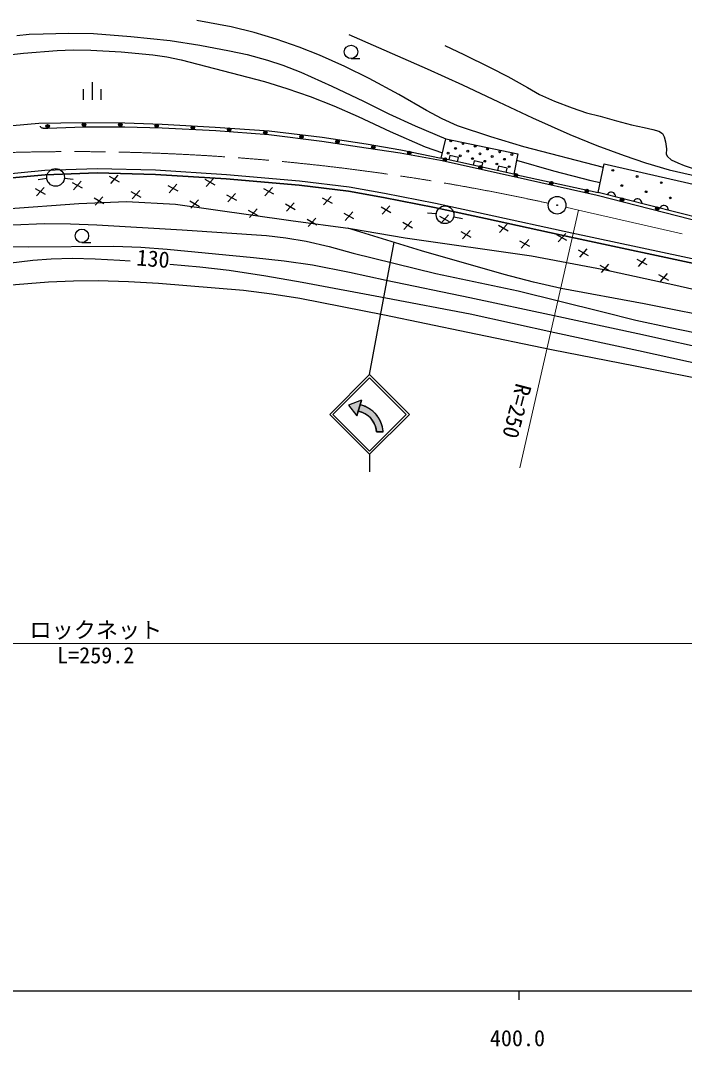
# Model space of a CAD drawing. Units: millimetres, scale not verified. Extents: x 40000 to 680000, y 20000 to 380000.
# Drawn here: x 411668 to 486725, y 198715 to 314734 of the extents above; entities that cross this region are included whole.
import ezdxf
from ezdxf.enums import TextEntityAlignment as Align

# ---------------------------------------------------------------- set-up
doc = ezdxf.new("R2010")
doc.units = ezdxf.units.MM
doc.header["$LTSCALE"] = 1000
doc.linetypes.add('CHAIN', pattern=[18.5, 12, -1.5, 3.5, -1.5])
for name, color, linetype, lineweight in [('M-BGD', 7, 'Continuous', 25), ('M-BMK', 2, 'CHAIN', 13), ('M-BMK-SRVR', 3, 'Continuous', 25), ('M-STR-HTXT', 7, 'Continuous', 13), ('M-STR-STRC', 7, 'Continuous', 25), ('M-TTL-BAND', 7, 'Continuous', 25)]:
    doc.layers.add(name, color=color, linetype=linetype, lineweight=lineweight)
doc.styles.add('ＭＳ ゴシック', font='')
doc.styles.get('ＭＳ ゴシック').set_extended_font_data('MS Gothic')

msp = doc.modelspace()

# ---------------------------------------------------------------- hatches: boundary and pattern name
at = {"layer": 'M-STR-STRC'}
msp.add_hatch(color=256, dxfattribs=at).paths.add_polyline_path([(448774, 271234), (450227, 271792), (450065, 271271), (450202, 271237), (450266, 271220), (450550, 271122), (450758, 271033), (450820, 271002), (450938, 270941), (450954, 270932), (451021, 270893), (451077, 270860), (451141, 270819), (451361, 270664), (451360, 270665), (451546, 270511), (451664, 270401), (451695, 270370), (451755, 270308), (451827, 270229), (451942, 270092), (452070, 269920), (452072, 269917), (452103, 269871), (452189, 269734), (452249, 269631), (452262, 269607), (452291, 269552), (452357, 269416), (452363, 269404), (452385, 269355), (452433, 269238), (452452, 269187), (452481, 269107), (452488, 269086), (452510, 269017), (452547, 268892), (452562, 268835), (452583, 268747), (452601, 268659), (452607, 268628), (452617, 268567), (452630, 268488), (452632, 268467), (452641, 268397), (452650, 268304), (452655, 268242), (452489, 268240), (452376, 268240), (452089, 268239), (451977, 268239), (451915, 268239), (451911, 268243), (451909, 268263), (451894, 268394), (451888, 268434), (451863, 268565), (451839, 268667), (451807, 268782), (451770, 268894), (451723, 269016), (451691, 269090), (451629, 269217), (451552, 269355), (451502, 269435), (451467, 269487), (451367, 269624), (451195, 269821), (451151, 269865), (451046, 269963), (450979, 270020), (450922, 270066), (450814, 270146), (450751, 270188), (450642, 270256), (450551, 270307), (450457, 270355), (450282, 270431), (450213, 270457), (450100, 270495), (449952, 270536), (449883, 270552), (449854, 270558), (449835, 270564), (449807, 270476), (449784, 270402), (449769, 270357), (449671, 270050), (449652, 270065), (449633, 270089), (449597, 270136), (449590, 270145), (449546, 270203), (449522, 270234), (449486, 270281), (449424, 270361), (449401, 270391), (449339, 270471), (449298, 270525), (449253, 270584), (449151, 270716), (449060, 270833), (448899, 271043), (448774, 271205), (448762, 271221), (448757, 271227)])

# ---------------------------------------------------------------- linework, layer by layer
at = {"layer": 'M-BGD'}
for p, q in [((459618, 311907), (461770, 310901)), ((449031, 310429), (450031, 310429)), ((461770, 310901), (464772, 309427)), ((464772, 309427), (466767, 308421)), ((419755, 307756), (419756, 305756)), ((466767, 308421), (468988, 307154)), ((418755, 306956), (418755, 305756)), ((420756, 306956), (420756, 305756)), ((468988, 307154), (470324, 306374)), ((470324, 306374), (472025, 305628)), ((472025, 305628), (474038, 304847)), ((474038, 304847), (475634, 304292)), ((475634, 304292), (477177, 303906)), ((406418, 302480), (413726, 303133)), ((413726, 303133), (418724, 303209)), ((418724, 303209), (423468, 303160)), ((423468, 303160), (427687, 303009)), ((427687, 303009), (433689, 302658)), ((477177, 303906), (479051, 303385)), ((479051, 303385), (480752, 302952)), ((480752, 302952), (482175, 302639)), ((413929, 302766), (413928, 302796)), ((413941, 302717), (413929, 302766)), ((413973, 302658), (413941, 302717)), ((414005, 302619), (413973, 302658)), ((414046, 302590), (414005, 302619)), ((414107, 302563), (414046, 302590)), ((414157, 302554), (414107, 302563)), ((414237, 302557), (414157, 302554)), ((414237, 302557), (414737, 302575)), ((414737, 302576), (418827, 302724)), ((418827, 302724), (423475, 302724)), ((423475, 302724), (427683, 302607)), ((427683, 302607), (433741, 302313)), ((433689, 302658), (439767, 302257)), ((433741, 302313), (439743, 301843)), ((439743, 301843), (445716, 301108)), ((439767, 302257), (445779, 301555)), ((482175, 302639), (483146, 302414)), ((483146, 302414), (483823, 302206)), ((483823, 302206), (484239, 301963)), ((484239, 301963), (484448, 301599)), ((445716, 301108), (450747, 300344)), ((445779, 301555), (450751, 300802)), ((450751, 300802), (454644, 300099)), ((459214, 299182), (459741, 301371)), ((459741, 301371), (467889, 299669)), ((484448, 301599), (484587, 301026)), ((484587, 301026), (484691, 300228)), ((450747, 300344), (454572, 299756)), ((454572, 299756), (459130, 298933)), ((454644, 300099), (459214, 299182)), ((460205, 299475), (460097, 298987)), ((461182, 299259), (460205, 299475)), ((467889, 299669), (467443, 297358)), ((484691, 300228), (484656, 299621)), ((484656, 299621), (484812, 299343)), ((484812, 299343), (485229, 298996)), ((459130, 298933), (467456, 297080)), ((467443, 297359), (459214, 299183)), ((461074, 298771), (461182, 299259)), ((462948, 298867), (462840, 298379)), ((463925, 298651), (462948, 298867)), ((463817, 298163), (463925, 298651)), ((465692, 298260), (465583, 297771)), ((466668, 298043), (465692, 298260)), ((476970, 295292), (477659, 298535)), ((477659, 298535), (489780, 295739)), ((485229, 298996), (485958, 298632)), ((485958, 298632), (486704, 298354)), ((486704, 298354), (487814, 297973)), ((408856, 297277), (414417, 297795)), ((408907, 296780), (414448, 297295)), ((414448, 297295), (408907, 296780)), ((414417, 297795), (420336, 297994)), ((414448, 297295), (420338, 297493)), ((420338, 297493), (414448, 297295)), ((420336, 297994), (426930, 297836)), ((420338, 297493), (426908, 297336)), ((426908, 297336), (420338, 297493)), ((422846, 296462), (421727, 297086)), ((421859, 296297), (422714, 297251)), ((426908, 297336), (434917, 296821)), ((434917, 296821), (426908, 297336)), ((426930, 297836), (434954, 297320)), ((434954, 297320), (443217, 296606)), ((466560, 297555), (466668, 298043)), ((467443, 297358), (476970, 295292)), ((467456, 297080), (476842, 294992)), ((413489, 294895), (414343, 295849)), ((414642, 296863), (413650, 296735)), ((416630, 296901), (417626, 296811)), ((418660, 295761), (417542, 296385)), ((417674, 295596), (418528, 296550)), ((429474, 295420), (428356, 296044)), ((428488, 295255), (429342, 296210)), ((433660, 296121), (432541, 296745)), ((432673, 295956), (433528, 296910)), ((434917, 296821), (443165, 296108)), ((443165, 296108), (434917, 296821)), ((439302, 294915), (440156, 295869)), ((443165, 296108), (448755, 295437)), ((448755, 295437), (443165, 296108)), ((443217, 296606), (448830, 295931)), ((448830, 295931), (452802, 295217)), ((414475, 295060), (413356, 295684)), ((420117, 293854), (420971, 294808)), ((425289, 294720), (424170, 295344)), ((424302, 294554), (425157, 295509)), ((436103, 294379), (434984, 295003)), ((435116, 294214), (435971, 295168)), ((440288, 295080), (439170, 295704)), ((445930, 293873), (446785, 294828)), ((448755, 295437), (452709, 294725)), ((452709, 294725), (448755, 295437)), ((452709, 294725), (458458, 293576)), ((458458, 293576), (452709, 294725)), ((452802, 295217), (458562, 294065)), ((476842, 294992), (488932, 291904)), ((488888, 292254), (476970, 295293)), ((478044, 295143), (477975, 295037)), ((478126, 295225), (478044, 295143)), ((478248, 295298), (478126, 295225)), ((478360, 295331), (478248, 295298)), ((478486, 295340), (478360, 295331)), ((478641, 295301), (478486, 295340)), ((478747, 295232), (478641, 295301)), ((478830, 295149), (478747, 295232)), ((478902, 295028), (478830, 295149)), ((478935, 294916), (478902, 295028)), ((478944, 294790), (478935, 294916)), ((409990, 293433), (418264, 294043)), ((418264, 294043), (423664, 294262)), ((421104, 294019), (419985, 294643)), ((423664, 294262), (429194, 293957)), ((429194, 293957), (442218, 292130)), ((431917, 293678), (430799, 294302)), ((430931, 293513), (431785, 294467)), ((442731, 293338), (441613, 293962)), ((441745, 293172), (442599, 294127)), ((446917, 294038), (445798, 294662)), ((453545, 292997), (452427, 293621)), ((452559, 292832), (453413, 293786)), ((458458, 293576), (464216, 292346)), ((464216, 292346), (458458, 293576)), ((458562, 294065), (464322, 292835)), ((481023, 294383), (480955, 294277)), ((481106, 294466), (481023, 294383)), ((481228, 294538), (481106, 294466)), ((481339, 294571), (481228, 294538)), ((481466, 294580), (481339, 294571)), ((481621, 294541), (481466, 294580)), ((481727, 294472), (481621, 294541)), ((481809, 294390), (481727, 294472)), ((481881, 294268), (481809, 294390)), ((481915, 294156), (481881, 294268)), ((481924, 294030), (481915, 294156)), ((484003, 293624), (483934, 293517)), ((484086, 293706), (484003, 293624)), ((484207, 293778), (484086, 293706)), ((484319, 293811), (484207, 293778)), ((484445, 293821), (484319, 293811)), ((484600, 293781), (484445, 293821)), ((484707, 293713), (484600, 293781)), ((484789, 293630), (484707, 293713)), ((484861, 293508), (484789, 293630)), ((438546, 292637), (437427, 293261)), ((437559, 292472), (438414, 293426)), ((444188, 291430), (445042, 292385)), ((449360, 292296), (448241, 292920)), ((448373, 292131), (449228, 293085)), ((458665, 292863), (457670, 292962)), ((460174, 291956), (459055, 292580)), ((459187, 291790), (460042, 292745)), ((460637, 292545), (461613, 292327)), ((464322, 292835), (473975, 290730)), ((484894, 293396), (484861, 293508)), ((484904, 293270), (484894, 293396)), ((442218, 292130), (448968, 291216)), ((445174, 291595), (444056, 292219)), ((448968, 291216), (455152, 290172)), ((455988, 291255), (454870, 291879)), ((455002, 291090), (455856, 292044)), ((464216, 292346), (473871, 290241)), ((473871, 290241), (464216, 292346)), ((466802, 290914), (465684, 291538)), ((465816, 290749), (466670, 291703)), ((455152, 290172), (469435, 288127)), ((462617, 290213), (461498, 290837)), ((461630, 290048), (462485, 291003)), ((473431, 289873), (472312, 290497)), ((472444, 289708), (473299, 290662)), ((473871, 290241), (489473, 286906)), ((489473, 286906), (473871, 290241)), ((473975, 290730), (489574, 287395)), ((418602, 289624), (419602, 289625)), ((469245, 289172), (468127, 289796)), ((468259, 289007), (469113, 289961)), ((474887, 287965), (475742, 288920)), ((469435, 288127), (477610, 286560)), ((475874, 288130), (474755, 288755)), ((481516, 286924), (482370, 287878)), ((478317, 286388), (477198, 287012)), ((477331, 286223), (478185, 287177)), ((482502, 287089), (481384, 287713)), ((477610, 286560), (485753, 284819)), ((484946, 285347), (483827, 285971)), ((483959, 285182), (484813, 286136)), ((485753, 284819), (497903, 281946))]:
    msp.add_line(p, q, dxfattribs=at)
for points in [[(477569, 298114), (468547, 300457), (464826, 301567), (461049, 302812), (459339, 303612), (457576, 304556), (454424, 306366), (451066, 308167), (448339, 309516), (445462, 310821), (443154, 311735), (440562, 312643), (438068, 313378), (435495, 314027), (431603, 314734)], [(411235, 313047), (412638, 313191), (414238, 313245), (417086, 313322), (419910, 313284), (424136, 312937), (428583, 312462), (431944, 311941), (435285, 311323), (437280, 310880), (439598, 310254), (441315, 309686), (443365, 308885), (446877, 307313), (450424, 305614), (453290, 304188), (456278, 302823), (459741, 301371)], [(448781, 313140), (457626, 309257), (461642, 307458), (465716, 305522), (469563, 303719), (473773, 301863), (476822, 300610), (479918, 299452), (482332, 298634), (485009, 297844), (488325, 297087)], [(408597, 310648), (412021, 311027), (415811, 311340), (417635, 311407), (419633, 311373), (423035, 311178), (426626, 310860), (428207, 310624), (429828, 310277), (439230, 307821), (441768, 307047), (444415, 306130), (447075, 305089), (449828, 303895), (453464, 302188), (457416, 300448), (459355, 299769)], [(467747, 298933), (471913, 297746), (476130, 296651), (477209, 296417)], [(410811, 291629), (414384, 291769), (417300, 291758), (420299, 291641), (429932, 291069), (439488, 290417), (441672, 290152), (443949, 289764), (446561, 289164), (449267, 288438), (458619, 286120), (467942, 284169), (477357, 281817), (481242, 280865), (485092, 280024), (494653, 278047)], [(535217, 266825), (534098, 267971), (532822, 269121), (531363, 270278), (529725, 271439), (528970, 271834), (528039, 272183), (525810, 272810), (523527, 273561), (521969, 274047), (520028, 274527), (510527, 276556), (501103, 278674), (491623, 280813), (482162, 282710), (472792, 284443), (469643, 285156), (466351, 286010), (456997, 288702), (448684, 291255)], [(521849, 266918), (520845, 267896), (519869, 268698), (518839, 269380), (517615, 270062), (516099, 270770), (514423, 271428), (512274, 272144), (509774, 272861), (500433, 275062), (490973, 277196), (481439, 279310), (471986, 281349), (462465, 283360), (453004, 285334), (448840, 286253), (444669, 287063), (441465, 287510), (438013, 287887), (428260, 288823), (425256, 289051), (422233, 289179), (412597, 289113), (410197, 289133)], [(410263, 287307), (413042, 287651), (415118, 287797), (417520, 287851), (420101, 287796), (422897, 287632), (424067, 287544)], [(428534, 287189), (431921, 286893), (435254, 286498), (439409, 285869), (443505, 285148), (452968, 283389), (462514, 281572), (472088, 279469), (481545, 277411), (490930, 275349), (500417, 273286), (504178, 272431), (508055, 271444), (510092, 270865), (512177, 270160), (513283, 269705), (514252, 269169), (514871, 268741)], [(410175, 284790), (414846, 285187), (417645, 285312), (420461, 285334), (423861, 285236), (427277, 285037), (436885, 284249), (440061, 283844), (443245, 283335), (452809, 281468), (462225, 279501), (471707, 277539), (481144, 275674), (490619, 273806), (500062, 271745), (503140, 270929)]]:
    msp.add_lwpolyline(points, dxfattribs=at)
for centre, major_axis in [((449031, 311189), (760, 0)), ((414730, 302776), (200, 0)), ((414730, 302776), (120, 0)), ((414730, 302776), (40, 0)), ((418838, 302924), (200, 0)), ((418838, 302924), (120, 0)), ((418838, 302924), (40, 0)), ((422942, 302924), (200, 0)), ((422942, 302924), (120, 0)), ((422942, 302924), (40, 0)), ((427050, 302825), (200, 0)), ((427050, 302825), (120, 0)), ((427050, 302825), (40, 0)), ((431154, 302639), (200, 0)), ((431154, 302639), (120, 0)), ((431154, 302639), (40, 0)), ((435256, 302395), (200, 0)), ((435256, 302395), (120, 0)), ((435256, 302395), (40, 0)), ((439347, 302075), (200, 0)), ((439347, 302075), (120, 0)), ((439347, 302075), (40, 0)), ((443431, 301591), (200, 0)), ((443431, 301591), (120, 0)), ((443431, 301591), (40, 0)), ((447503, 301039), (200, 0)), ((447503, 301039), (120, 0)), ((447503, 301039), (40, 0)), ((451560, 300421), (200, 0)), ((451560, 300421), (120, 0)), ((460306, 301114), (100, 0)), ((461687, 300808), (100, 0)), ((463068, 300502), (100, 0)), ((451560, 300421), (40, 0)), ((455617, 299770), (200, 0)), ((455617, 299770), (120, 0)), ((455617, 299770), (40, 0)), ((460000, 299733), (100, 0)), ((460844, 300270), (100, 0)), ((461381, 299427), (100, 0)), ((462225, 299964), (100, 0)), ((463606, 299658), (100, 0)), ((464450, 300196), (100, 0)), ((464987, 299352), (100, 0)), ((465831, 299890), (100, 0)), ((467212, 299584), (100, 0)), ((459660, 299020), (200, 0)), ((459660, 299020), (120, 0)), ((459660, 299020), (40, 0)), ((462763, 299121), (100, 0)), ((463666, 298128), (200, 0)), ((463666, 298128), (120, 0)), ((464144, 298815), (100, 0)), ((465525, 298509), (100, 0)), ((466368, 299046), (100, 0)), ((466906, 298203), (100, 0)), ((415634, 296992), (1000, 0)), ((463666, 298128), (40, 0)), ((467671, 297237), (200, 0)), ((467671, 297237), (120, 0)), ((467671, 297237), (40, 0)), ((478622, 297792), (100, 0)), ((481363, 297093), (100, 0)), ((471677, 296346), (200, 0)), ((471677, 296346), (120, 0)), ((471677, 296346), (40, 0)), ((479643, 296071), (100, 0)), ((484105, 296394), (100, 0)), ((475683, 295455), (200, 0)), ((475683, 295455), (120, 0)), ((475683, 295455), (40, 0)), ((482384, 295372), (100, 0)), ((485126, 294673), (100, 0)), ((459660, 292763), (1000, 0)), ((479674, 294475), (200, 0)), ((479674, 294475), (120, 0)), ((479674, 294475), (40, 0)), ((483651, 293460), (200, 0)), ((483651, 293460), (120, 0)), ((483651, 293460), (40, 0)), ((418602, 290385), (760, 0))]:
    msp.add_ellipse(centre, major_axis=major_axis, ratio=0.999997, dxfattribs=at)
at = {"layer": 'M-BMK'}
for p, q in [((473304, 293618), (474757, 293284)), ((474757, 293284), (569485, 271530))]:
    msp.add_line(p, q, dxfattribs=at)
msp.add_ellipse((417584, 49851), major_axis=(184713, -168557), ratio=0.999997, start_param=2.0937749, end_param=2.4865438, dxfattribs=at)
at = {"layer": 'M-BMK-SRVR'}
for major_axis in [(1000, 0), (40, 0)]:
    msp.add_ellipse((472329, 293845), major_axis=major_axis, ratio=0.999997, dxfattribs=at)
at = {"layer": 'M-STR-HTXT'}
for p, q in [((468113, 264133), (474757, 293284)), ((294380, 244279), (545988, 244279))]:
    msp.add_line(p, q, dxfattribs=at)
at = {"layer": 'M-STR-STRC'}
for p, q in [((451134, 274695), (453891, 289652)), ((446633, 270193), (451134, 274695)), ((446987, 270193), (451134, 274341)), ((455636, 270194), (451134, 274695)), ((455282, 270194), (451134, 274341)), ((450227, 271792), (448757, 271227)), ((450227, 271792), (448757, 271227)), ((450227, 271792), (448757, 271227)), ((450227, 271792), (448757, 271227)), ((450227, 271792), (449669, 270043)), ((450227, 271792), (449669, 270043)), ((449669, 270043), (450227, 271792)), ((450061, 271272), (450227, 271792)), ((448757, 271227), (449669, 270043)), ((448757, 271227), (449669, 270043)), ((448757, 271227), (449669, 270043)), ((448757, 271227), (449669, 270043)), ((449669, 270043), (449835, 270562)), ((450061, 271272), (449835, 270562)), ((450061, 271272), (449835, 270562)), ((449839, 270561), (449883, 270552)), ((449883, 270552), (449927, 270542)), ((449927, 270542), (449971, 270531)), ((449971, 270531), (450015, 270520)), ((450015, 270520), (450058, 270508)), ((450058, 270508), (450101, 270495)), ((450061, 271272), (450099, 271263)), ((450156, 271250), (450099, 271263)), ((450101, 270495), (450144, 270481)), ((450144, 270481), (450187, 270466)), ((450212, 271235), (450156, 271250)), ((450187, 270466), (450229, 270451)), ((450268, 271219), (450212, 271235)), ((450229, 270451), (450272, 270435)), ((450323, 271202), (450268, 271219)), ((450272, 270435), (450314, 270418)), ((450314, 270418), (450355, 270401)), ((450379, 271184), (450323, 271202)), ((450355, 270401), (450397, 270383)), ((450434, 271166), (450379, 271184)), ((450397, 270383), (450437, 270364)), ((450488, 271146), (450434, 271166)), ((450437, 270364), (450478, 270344)), ((450478, 270344), (450518, 270324)), ((450542, 271125), (450488, 271146)), ((450596, 271104), (450542, 271125)), ((450650, 271081), (450596, 271104)), ((450703, 271058), (450650, 271081)), ((450756, 271034), (450703, 271058)), ((450808, 271008), (450756, 271034)), ((450860, 270982), (450808, 271008)), ((450911, 270955), (450860, 270982)), ((450962, 270927), (450911, 270955)), ((451013, 270898), (450962, 270927)), ((451063, 270869), (451013, 270898)), ((451112, 270838), (451063, 270869)), ((451161, 270807), (451112, 270838)), ((451209, 270774), (451161, 270807)), ((451257, 270741), (451209, 270774)), ((451304, 270707), (451257, 270741)), ((451350, 270672), (451304, 270707)), ((451396, 270637), (451350, 270672)), ((451441, 270600), (451396, 270637)), ((451486, 270563), (451441, 270600)), ((451530, 270525), (451486, 270563)), ((451573, 270487), (451530, 270525)), ((451616, 270447), (451573, 270487)), ((451658, 270407), (451616, 270447)), ((451699, 270366), (451658, 270407)), ((451740, 270324), (451699, 270366)), ((446633, 270193), (451135, 265692)), ((446987, 270193), (451135, 266046)), ((450518, 270324), (450558, 270303)), ((450558, 270303), (450598, 270281)), ((450598, 270281), (450637, 270259)), ((450637, 270259), (450676, 270236)), ((450676, 270236), (450714, 270212)), ((450714, 270212), (450752, 270188)), ((450752, 270188), (450790, 270162)), ((450790, 270162), (450827, 270137)), ((450827, 270137), (450864, 270110)), ((450864, 270110), (450900, 270083)), ((450900, 270083), (450935, 270056)), ((450935, 270056), (450971, 270027)), ((450971, 270027), (451005, 269999)), ((451005, 269999), (451039, 269969)), ((451039, 269969), (451073, 269939)), ((451073, 269939), (451106, 269908)), ((451106, 269908), (451139, 269877)), ((451135, 266046), (455282, 270194)), ((451135, 265693), (455636, 270194)), ((451139, 269877), (451171, 269845)), ((451171, 269845), (451202, 269813)), ((451202, 269813), (451233, 269780)), ((451233, 269780), (451264, 269747)), ((451264, 269747), (451293, 269713)), ((451293, 269713), (451323, 269678)), ((451323, 269678), (451351, 269643)), ((451351, 269643), (451379, 269608)), ((451379, 269608), (451406, 269572)), ((451406, 269572), (451433, 269536)), ((451433, 269536), (451459, 269499)), ((451459, 269499), (451485, 269462)), ((451485, 269462), (451509, 269424)), ((451509, 269424), (451533, 269386)), ((451533, 269386), (451557, 269347)), ((451557, 269347), (451580, 269308)), ((451580, 269308), (451602, 269269)), ((451602, 269269), (451623, 269229)), ((451623, 269229), (451644, 269189)), ((451644, 269189), (451664, 269148)), ((451779, 270282), (451740, 270324)), ((451818, 270239), (451779, 270282)), ((451857, 270195), (451818, 270239)), ((451894, 270151), (451857, 270195)), ((451931, 270106), (451894, 270151)), ((451967, 270060), (451931, 270106)), ((452002, 270014), (451967, 270060)), ((452036, 269967), (452002, 270014)), ((452070, 269920), (452036, 269967)), ((452102, 269872), (452070, 269920)), ((452134, 269823), (452102, 269872)), ((452165, 269774), (452134, 269823)), ((452195, 269724), (452165, 269774)), ((452224, 269674), (452195, 269724)), ((452253, 269623), (452224, 269674)), ((452280, 269572), (452253, 269623)), ((452307, 269521), (452280, 269572)), ((452332, 269468), (452307, 269521)), ((452357, 269416), (452332, 269468)), ((452381, 269363), (452357, 269416)), ((452404, 269310), (452381, 269363)), ((452426, 269256), (452404, 269310)), ((452447, 269202), (452426, 269256)), ((452467, 269147), (452447, 269202)), ((451664, 269148), (451683, 269107)), ((451683, 269107), (451701, 269066)), ((451701, 269066), (451719, 269025)), ((451719, 269025), (451736, 268983)), ((451736, 268983), (451753, 268941)), ((451753, 268941), (451768, 268899)), ((451768, 268899), (451783, 268856)), ((451783, 268856), (451797, 268813)), ((451797, 268813), (451811, 268770)), ((451811, 268770), (451823, 268727)), ((451823, 268727), (451835, 268683)), ((451835, 268683), (451846, 268639)), ((451846, 268639), (451857, 268595)), ((451857, 268595), (451866, 268551)), ((451866, 268551), (451875, 268507)), ((451875, 268507), (451883, 268463)), ((451883, 268463), (451890, 268418)), ((451890, 268418), (451897, 268373)), ((451897, 268373), (451902, 268329)), ((451902, 268329), (451907, 268284)), ((451907, 268284), (451911, 268239)), ((451911, 268239), (452655, 268240)), ((452655, 268240), (451911, 268239)), ((452486, 269092), (452467, 269147)), ((452504, 269037), (452486, 269092)), ((452521, 268982), (452504, 269037)), ((452538, 268926), (452521, 268982)), ((452553, 268870), (452538, 268926)), ((452567, 268814), (452553, 268870)), ((452580, 268757), (452567, 268814)), ((452593, 268700), (452580, 268757)), ((452604, 268643), (452593, 268700)), ((452614, 268586), (452604, 268643)), ((452624, 268529), (452614, 268586)), ((452632, 268471), (452624, 268529)), ((452639, 268414), (452632, 268471)), ((452645, 268356), (452639, 268414)), ((452651, 268298), (452645, 268356)), ((452655, 268240), (452651, 268298)), ((451135, 265692), (451135, 263692))]:
    msp.add_line(p, q, dxfattribs=at)
for major_axis, start_param, end_param in [((1910, -1743), 0.8225385, 2.1157309), ((2458, -2243), 0.8044441, 2.0902046)]:
    msp.add_ellipse((449334, 268025), major_axis=major_axis, ratio=0.999997, start_param=start_param, end_param=end_param, dxfattribs=at)
at = {"layer": 'M-TTL-BAND'}
for p, q in [((40000, 205000), (579000, 205000)), ((468000, 205000), (468000, 204000))]:
    msp.add_line(p, q, dxfattribs=at)

# ---------------------------------------------------------------- texts
at = {"layer": 'M-BGD', "style": 'ＭＳ ゴシック'}
msp.add_text('130', height=1833, rotation=355.306, dxfattribs=at).set_placement((424674, 286497), align=Align.BOTTOM_LEFT)
at = {"layer": 'M-STR-HTXT', "style": 'ＭＳ ゴシック'}
msp.add_text('R=250', height=1833, rotation=255.307, dxfattribs=at).set_placement((467159, 273955), align=Align.BOTTOM_LEFT)
for s, p in [('ロックネット', (412684, 244357)), ('L=259.2', (415809, 241492))]:
    msp.add_text(s, height=1833, dxfattribs=at).set_placement(p, align=Align.BOTTOM_LEFT)
at = {"layer": 'M-TTL-BAND', "style": 'ＭＳ ゴシック'}
msp.add_text('400.0', height=1833, dxfattribs=at).set_placement((467844, 198195), align=Align.BOTTOM_CENTER)

doc.saveas('drawing.dxf')
